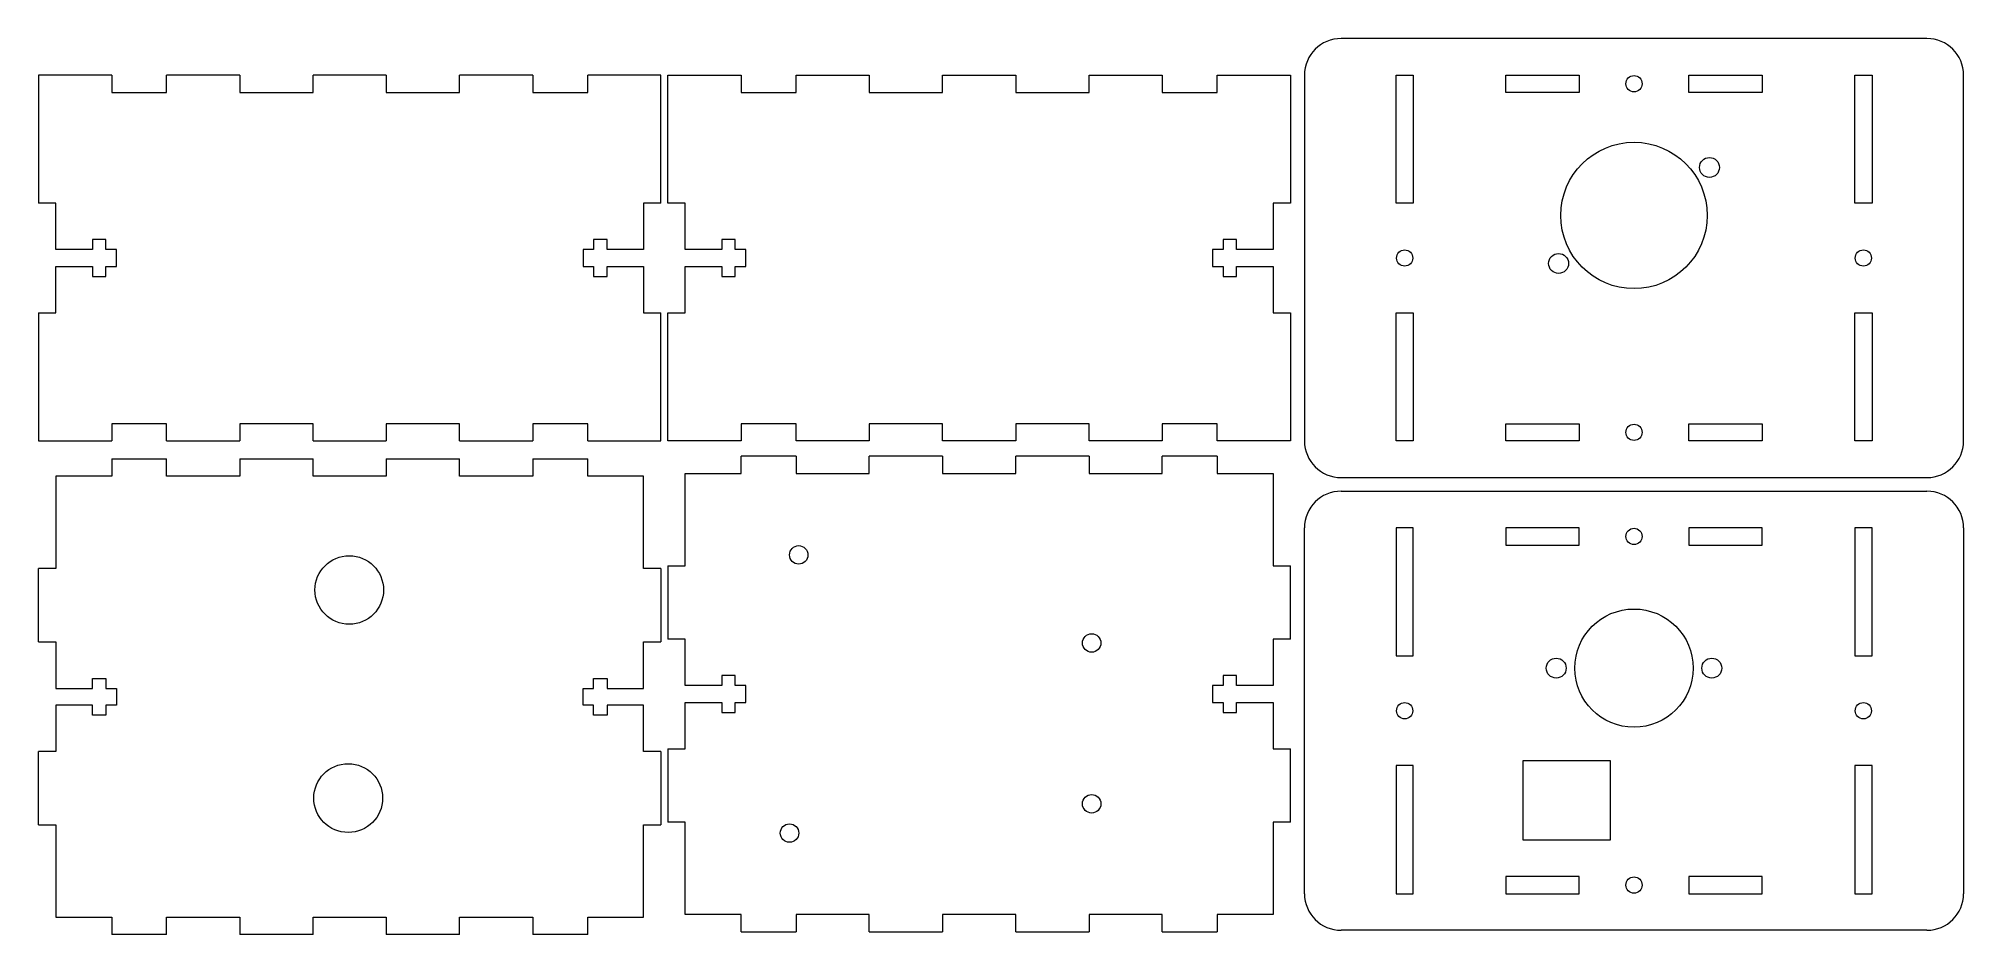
# Model space of a CAD drawing. Header units: inches. Extents: x 0 to 13.3, y 0 to 17.8.
# Drawn here: x 0.17 to 13.32, y 11.69 to 17.82 of the extents above; entities outside this region: 2.
import ezdxf

# ---------------------------------------------------------------- set-up
doc = ezdxf.new("R2010")
doc.units = ezdxf.units.IN
doc.header["$MEASUREMENT"] = 0
doc.styles.add('SLDTEXTSTYLE0', font='TXT', dxfattribs={"width": 0.7})

msp = doc.modelspace()

# ---------------------------------------------------------------- linework, layer by layer
at = {"color": 7, "linetype": 'Continuous', "lineweight": 15}
for p, q in [((13.066, 17.817), (9.066, 17.817)), ((0.172, 17.567), (0.172, 16.692)), ((0.672, 17.567), (0.172, 17.567)), ((0.672, 17.567), (0.672, 17.449)), ((1.047, 17.449), (1.047, 17.567)), ((1.547, 17.567), (1.047, 17.567)), ((1.547, 17.567), (1.547, 17.449)), ((2.047, 17.449), (2.047, 17.567)), ((2.547, 17.567), (2.047, 17.567)), ((2.547, 17.567), (2.547, 17.449)), ((3.047, 17.449), (3.047, 17.567)), ((3.547, 17.567), (3.047, 17.567)), ((3.547, 17.567), (3.547, 17.449)), ((3.922, 17.449), (3.922, 17.567)), ((4.422, 17.567), (3.922, 17.567)), ((4.422, 16.692), (4.422, 17.567)), ((4.47, 17.567), (4.97, 17.567)), ((4.47, 16.692), (4.47, 17.567)), ((4.97, 17.567), (4.97, 17.449)), ((5.345, 17.449), (5.345, 17.567)), ((5.345, 17.567), (5.845, 17.567)), ((5.845, 17.567), (5.845, 17.449)), ((6.345, 17.449), (6.345, 17.567)), ((6.345, 17.567), (6.845, 17.567)), ((6.845, 17.567), (6.845, 17.449)), ((7.345, 17.449), (7.345, 17.567)), ((7.345, 17.567), (7.845, 17.567)), ((7.845, 17.567), (7.845, 17.449)), ((8.22, 17.449), (8.22, 17.567)), ((8.22, 17.567), (8.72, 17.567)), ((8.72, 17.567), (8.72, 16.692)), ((8.816, 17.567), (8.816, 15.067)), ((9.441, 16.692), (9.441, 17.567)), ((9.441, 17.567), (9.559, 17.567)), ((9.559, 17.567), (9.559, 16.692)), ((10.191, 17.567), (10.691, 17.567)), ((10.191, 17.449), (10.191, 17.567)), ((10.691, 17.567), (10.691, 17.449)), ((11.441, 17.567), (11.941, 17.567)), ((11.441, 17.449), (11.441, 17.567)), ((11.941, 17.567), (11.941, 17.449)), ((12.573, 16.692), (12.573, 17.567)), ((12.573, 17.567), (12.691, 17.567)), ((12.691, 17.567), (12.691, 16.692)), ((13.316, 15.067), (13.316, 17.567)), ((0.672, 17.449), (1.047, 17.449)), ((1.547, 17.449), (2.047, 17.449)), ((2.547, 17.449), (3.047, 17.449)), ((3.547, 17.449), (3.922, 17.449)), ((4.97, 17.449), (5.345, 17.449)), ((5.845, 17.449), (6.345, 17.449)), ((6.845, 17.449), (7.345, 17.449)), ((7.845, 17.449), (8.22, 17.449)), ((10.691, 17.449), (10.191, 17.449)), ((11.941, 17.449), (11.441, 17.449)), ((0.29, 16.692), (0.172, 16.692)), ((0.29, 16.375), (0.29, 16.692)), ((4.422, 16.692), (4.304, 16.692)), ((4.304, 16.692), (4.304, 16.375)), ((4.588, 16.692), (4.47, 16.692)), ((4.588, 16.375), (4.588, 16.692)), ((8.72, 16.692), (8.602, 16.692)), ((8.602, 16.692), (8.602, 16.375)), ((9.559, 16.692), (9.441, 16.692)), ((12.691, 16.692), (12.573, 16.692)), ((0.632, 16.443), (0.54, 16.443)), ((0.54, 16.443), (0.54, 16.375)), ((0.632, 16.375), (0.632, 16.443)), ((4.054, 16.443), (3.962, 16.443)), ((3.962, 16.443), (3.962, 16.375)), ((4.054, 16.375), (4.054, 16.443)), ((4.93, 16.443), (4.838, 16.443)), ((4.838, 16.443), (4.838, 16.375)), ((4.93, 16.375), (4.93, 16.443)), ((8.352, 16.443), (8.26, 16.443)), ((8.26, 16.443), (8.26, 16.375)), ((8.352, 16.375), (8.352, 16.443)), ((0.54, 16.375), (0.29, 16.375)), ((0.704, 16.375), (0.632, 16.375)), ((0.704, 16.26), (0.704, 16.375)), ((3.962, 16.375), (3.891, 16.375)), ((3.891, 16.375), (3.891, 16.26)), ((4.304, 16.375), (4.054, 16.375)), ((4.838, 16.375), (4.588, 16.375)), ((5.001, 16.375), (4.93, 16.375)), ((5.001, 16.26), (5.001, 16.375)), ((8.26, 16.375), (8.188, 16.375)), ((8.188, 16.375), (8.188, 16.26)), ((8.602, 16.375), (8.352, 16.375)), ((0.29, 16.26), (0.54, 16.26)), ((0.29, 15.942), (0.29, 16.26)), ((0.54, 16.26), (0.54, 16.192)), ((0.54, 16.192), (0.632, 16.192)), ((0.632, 16.192), (0.632, 16.26)), ((0.632, 16.26), (0.704, 16.26)), ((3.891, 16.26), (3.962, 16.26)), ((3.962, 16.26), (3.962, 16.192)), ((3.962, 16.192), (4.054, 16.192)), ((4.054, 16.192), (4.054, 16.26)), ((4.054, 16.26), (4.304, 16.26)), ((4.304, 16.26), (4.304, 15.942)), ((4.588, 15.942), (4.588, 16.26)), ((4.588, 16.26), (4.838, 16.26)), ((4.838, 16.26), (4.838, 16.192)), ((4.838, 16.192), (4.93, 16.192)), ((4.93, 16.192), (4.93, 16.26)), ((4.93, 16.26), (5.001, 16.26)), ((8.188, 16.26), (8.26, 16.26)), ((8.26, 16.26), (8.26, 16.192)), ((8.26, 16.192), (8.352, 16.192)), ((8.352, 16.192), (8.352, 16.26)), ((8.352, 16.26), (8.602, 16.26)), ((8.602, 16.26), (8.602, 15.942)), ((0.172, 15.942), (0.29, 15.942)), ((0.172, 15.942), (0.172, 15.067)), ((4.304, 15.942), (4.422, 15.942)), ((4.422, 15.067), (4.422, 15.942)), ((4.47, 15.942), (4.588, 15.942)), ((4.47, 15.067), (4.47, 15.942)), ((8.602, 15.942), (8.72, 15.942)), ((8.72, 15.942), (8.72, 15.067)), ((9.441, 15.942), (9.559, 15.942)), ((9.441, 15.067), (9.441, 15.942)), ((9.559, 15.942), (9.559, 15.067)), ((12.573, 15.067), (12.573, 15.942)), ((12.573, 15.942), (12.691, 15.942)), ((12.691, 15.942), (12.691, 15.067)), ((1.047, 15.185), (0.672, 15.185)), ((0.672, 15.185), (0.672, 15.067)), ((1.047, 15.067), (1.047, 15.185)), ((2.047, 15.185), (1.547, 15.185)), ((1.547, 15.185), (1.547, 15.067)), ((2.047, 15.067), (2.047, 15.185)), ((3.047, 15.185), (2.547, 15.185)), ((2.547, 15.185), (2.547, 15.067)), ((3.047, 15.067), (3.047, 15.185)), ((3.922, 15.185), (3.547, 15.185)), ((3.547, 15.185), (3.547, 15.067)), ((3.922, 15.067), (3.922, 15.185)), ((5.345, 15.185), (4.97, 15.185)), ((4.97, 15.185), (4.97, 15.067)), ((5.345, 15.067), (5.345, 15.185)), ((6.345, 15.185), (5.845, 15.185)), ((5.845, 15.185), (5.845, 15.067)), ((6.345, 15.067), (6.345, 15.185)), ((7.345, 15.185), (6.845, 15.185)), ((6.845, 15.185), (6.845, 15.067)), ((7.345, 15.067), (7.345, 15.185)), ((8.22, 15.185), (7.845, 15.185)), ((7.845, 15.185), (7.845, 15.067)), ((8.22, 15.067), (8.22, 15.185)), ((10.191, 15.185), (10.691, 15.185)), ((10.191, 15.067), (10.191, 15.185)), ((10.691, 15.185), (10.691, 15.067)), ((11.441, 15.185), (11.941, 15.185)), ((11.441, 15.067), (11.441, 15.185)), ((11.941, 15.185), (11.941, 15.067)), ((0.172, 15.067), (0.672, 15.067)), ((1.047, 15.067), (1.547, 15.067)), ((2.047, 15.067), (2.547, 15.067)), ((3.047, 15.067), (3.547, 15.067)), ((3.922, 15.067), (4.422, 15.067)), ((4.97, 15.067), (4.47, 15.067)), ((5.845, 15.067), (5.345, 15.067)), ((6.845, 15.067), (6.345, 15.067)), ((7.845, 15.067), (7.345, 15.067)), ((8.72, 15.067), (8.22, 15.067)), ((9.559, 15.067), (9.441, 15.067)), ((10.691, 15.067), (10.191, 15.067)), ((11.941, 15.067), (11.441, 15.067)), ((12.691, 15.067), (12.573, 15.067)), ((0.672, 14.945), (0.672, 14.827)), ((0.672, 14.945), (1.047, 14.945)), ((1.047, 14.827), (1.047, 14.945)), ((1.547, 14.945), (1.547, 14.827)), ((1.547, 14.945), (2.047, 14.945)), ((2.047, 14.827), (2.047, 14.945)), ((2.547, 14.945), (2.547, 14.827)), ((2.547, 14.945), (3.047, 14.945)), ((3.047, 14.827), (3.047, 14.945)), ((3.547, 14.945), (3.547, 14.827)), ((3.547, 14.945), (3.922, 14.945)), ((3.922, 14.827), (3.922, 14.945)), ((4.97, 14.845), (4.97, 14.963)), ((5.345, 14.963), (4.97, 14.963)), ((5.345, 14.963), (5.345, 14.845)), ((5.845, 14.845), (5.845, 14.963)), ((6.345, 14.963), (5.845, 14.963)), ((6.345, 14.963), (6.345, 14.845)), ((6.845, 14.845), (6.845, 14.963)), ((7.345, 14.963), (6.845, 14.963)), ((7.345, 14.963), (7.345, 14.845)), ((7.845, 14.845), (7.845, 14.963)), ((8.22, 14.963), (7.845, 14.963)), ((8.22, 14.963), (8.22, 14.845)), ((0.29, 14.827), (0.29, 14.195)), ((0.672, 14.827), (0.29, 14.827)), ((1.547, 14.827), (1.047, 14.827)), ((2.547, 14.827), (2.047, 14.827)), ((3.547, 14.827), (3.047, 14.827)), ((4.304, 14.827), (3.922, 14.827)), ((4.304, 14.195), (4.304, 14.827)), ((4.588, 14.213), (4.588, 14.845)), ((4.588, 14.845), (4.97, 14.845)), ((5.345, 14.845), (5.845, 14.845)), ((6.345, 14.845), (6.845, 14.845)), ((7.345, 14.845), (7.845, 14.845)), ((8.22, 14.845), (8.602, 14.845)), ((8.602, 14.845), (8.602, 14.213)), ((9.066, 14.817), (13.066, 14.817)), ((9.066, 14.724), (13.066, 14.724)), ((8.816, 11.974), (8.816, 14.474)), ((9.559, 14.474), (9.441, 14.474)), ((9.441, 14.474), (9.441, 13.599)), ((9.559, 13.599), (9.559, 14.474)), ((10.691, 14.474), (10.191, 14.474)), ((10.191, 14.474), (10.191, 14.356)), ((10.691, 14.356), (10.691, 14.474)), ((11.941, 14.474), (11.441, 14.474)), ((11.441, 14.474), (11.441, 14.356)), ((11.941, 14.356), (11.941, 14.474)), ((12.691, 14.474), (12.573, 14.474)), ((12.573, 14.474), (12.573, 13.599)), ((12.691, 13.599), (12.691, 14.474)), ((13.316, 14.474), (13.316, 11.974)), ((10.191, 14.356), (10.691, 14.356)), ((11.441, 14.356), (11.941, 14.356)), ((0.29, 14.195), (0.172, 14.195)), ((0.172, 13.695), (0.172, 14.195)), ((4.422, 14.195), (4.304, 14.195)), ((4.422, 14.195), (4.422, 13.695)), ((4.47, 14.213), (4.588, 14.213)), ((4.47, 14.213), (4.47, 13.713)), ((8.602, 14.213), (8.72, 14.213)), ((8.72, 13.713), (8.72, 14.213)), ((0.172, 13.695), (0.29, 13.695)), ((0.29, 13.695), (0.29, 13.377)), ((4.304, 13.695), (4.422, 13.695)), ((4.304, 13.377), (4.304, 13.695)), ((4.588, 13.713), (4.47, 13.713)), ((4.588, 13.396), (4.588, 13.713)), ((8.72, 13.713), (8.602, 13.713)), ((8.602, 13.713), (8.602, 13.396)), ((9.441, 13.599), (9.559, 13.599)), ((12.573, 13.599), (12.691, 13.599)), ((0.54, 13.445), (0.632, 13.445)), ((0.54, 13.377), (0.54, 13.445)), ((0.632, 13.445), (0.632, 13.377)), ((3.962, 13.445), (4.054, 13.445)), ((3.962, 13.377), (3.962, 13.445)), ((4.054, 13.445), (4.054, 13.377)), ((4.93, 13.464), (4.838, 13.464)), ((4.838, 13.464), (4.838, 13.396)), ((4.93, 13.396), (4.93, 13.464)), ((8.352, 13.464), (8.26, 13.464)), ((8.26, 13.464), (8.26, 13.396)), ((8.352, 13.396), (8.352, 13.464)), ((0.29, 13.377), (0.54, 13.377)), ((0.632, 13.377), (0.704, 13.377)), ((0.704, 13.377), (0.704, 13.262)), ((3.891, 13.377), (3.962, 13.377)), ((3.891, 13.262), (3.891, 13.377)), ((4.054, 13.377), (4.304, 13.377)), ((4.838, 13.396), (4.588, 13.396)), ((4.588, 12.963), (4.588, 13.281)), ((4.588, 13.281), (4.838, 13.281)), ((4.838, 13.281), (4.838, 13.213)), ((5.001, 13.396), (4.93, 13.396)), ((4.93, 13.213), (4.93, 13.281)), ((4.93, 13.281), (5.001, 13.281)), ((5.001, 13.281), (5.001, 13.396)), ((8.26, 13.396), (8.188, 13.396)), ((8.188, 13.396), (8.188, 13.281)), ((8.188, 13.281), (8.26, 13.281)), ((8.26, 13.281), (8.26, 13.213)), ((8.602, 13.396), (8.352, 13.396)), ((8.352, 13.213), (8.352, 13.281)), ((8.352, 13.281), (8.602, 13.281)), ((8.602, 13.281), (8.602, 12.963)), ((0.54, 13.262), (0.29, 13.262)), ((0.29, 13.262), (0.29, 12.945)), ((0.54, 13.194), (0.54, 13.262)), ((0.632, 13.194), (0.54, 13.194)), ((0.632, 13.262), (0.632, 13.194)), ((0.704, 13.262), (0.632, 13.262)), ((3.962, 13.262), (3.891, 13.262)), ((3.962, 13.194), (3.962, 13.262)), ((4.054, 13.194), (3.962, 13.194)), ((4.054, 13.262), (4.054, 13.194)), ((4.304, 13.262), (4.054, 13.262)), ((4.304, 12.945), (4.304, 13.262)), ((4.838, 13.213), (4.93, 13.213)), ((8.26, 13.213), (8.352, 13.213)), ((0.29, 12.945), (0.172, 12.945)), ((0.172, 12.445), (0.172, 12.945)), ((4.422, 12.945), (4.304, 12.945)), ((4.422, 12.945), (4.422, 12.445)), ((4.47, 12.963), (4.588, 12.963)), ((4.47, 12.963), (4.47, 12.463)), ((8.602, 12.963), (8.72, 12.963)), ((8.72, 12.463), (8.72, 12.963)), ((10.308, 12.881), (10.308, 12.342)), ((10.906, 12.881), (10.308, 12.881)), ((10.906, 12.342), (10.906, 12.881)), ((9.441, 12.849), (9.441, 11.974)), ((9.559, 12.849), (9.441, 12.849)), ((9.559, 11.974), (9.559, 12.849)), ((12.573, 12.849), (12.573, 11.974)), ((12.691, 12.849), (12.573, 12.849)), ((12.691, 11.974), (12.691, 12.849)), ((0.172, 12.445), (0.29, 12.445)), ((0.29, 12.445), (0.29, 11.813)), ((4.304, 12.445), (4.422, 12.445)), ((4.304, 11.813), (4.304, 12.445)), ((4.588, 12.463), (4.47, 12.463)), ((4.588, 11.832), (4.588, 12.463)), ((8.72, 12.463), (8.602, 12.463)), ((8.602, 12.463), (8.602, 11.832)), ((10.308, 12.342), (10.906, 12.342)), ((9.441, 11.974), (9.559, 11.974)), ((10.691, 12.092), (10.191, 12.092)), ((10.191, 12.092), (10.191, 11.974)), ((10.191, 11.974), (10.691, 11.974)), ((10.691, 11.974), (10.691, 12.092)), ((11.941, 12.092), (11.441, 12.092)), ((11.441, 12.092), (11.441, 11.974)), ((11.441, 11.974), (11.941, 11.974)), ((11.941, 11.974), (11.941, 12.092)), ((12.573, 11.974), (12.691, 11.974)), ((4.97, 11.832), (4.588, 11.832)), ((4.97, 11.713), (4.97, 11.832)), ((5.845, 11.832), (5.345, 11.832)), ((5.345, 11.832), (5.345, 11.713)), ((5.845, 11.713), (5.845, 11.832)), ((6.845, 11.832), (6.345, 11.832)), ((6.345, 11.832), (6.345, 11.713)), ((6.845, 11.713), (6.845, 11.832)), ((7.845, 11.832), (7.345, 11.832)), ((7.345, 11.832), (7.345, 11.713)), ((7.845, 11.713), (7.845, 11.832)), ((8.602, 11.832), (8.22, 11.832)), ((8.22, 11.832), (8.22, 11.713)), ((0.29, 11.813), (0.672, 11.813)), ((0.672, 11.813), (0.672, 11.695)), ((1.047, 11.813), (1.547, 11.813)), ((1.047, 11.695), (1.047, 11.813)), ((1.547, 11.813), (1.547, 11.695)), ((2.047, 11.813), (2.547, 11.813)), ((2.047, 11.695), (2.047, 11.813)), ((2.547, 11.813), (2.547, 11.695)), ((3.047, 11.813), (3.547, 11.813)), ((3.047, 11.695), (3.047, 11.813)), ((3.547, 11.813), (3.547, 11.695)), ((3.922, 11.695), (3.922, 11.813)), ((3.922, 11.813), (4.304, 11.813)), ((4.97, 11.713), (5.345, 11.713)), ((5.845, 11.713), (6.345, 11.713)), ((6.845, 11.713), (7.345, 11.713)), ((7.845, 11.713), (8.22, 11.713)), ((13.066, 11.724), (9.066, 11.724)), ((1.047, 11.695), (0.672, 11.695)), ((2.047, 11.695), (1.547, 11.695)), ((3.047, 11.695), (2.547, 11.695)), ((3.922, 11.695), (3.547, 11.695))]:
    msp.add_line(p, q, dxfattribs=at)
for centre, radius in [((11.066, 17.508), 0.0555), ((11.066, 16.608), 0.5), ((11.581, 16.936), 0.068), ((9.5, 16.317), 0.0555), ((10.551, 16.28), 0.068), ((12.632, 16.317), 0.0555), ((11.066, 15.126), 0.0555), ((11.066, 14.415), 0.0555), ((5.363, 14.289), 0.063), ((2.294, 14.049), 0.234), ((11.066, 13.515), 0.404), ((7.363, 13.687), 0.063), ((10.535, 13.515), 0.068), ((11.597, 13.515), 0.068), ((9.5, 13.224), 0.0555), ((12.632, 13.224), 0.0555), ((2.287, 12.627), 0.235), ((7.363, 12.588), 0.063), ((5.3, 12.388), 0.063), ((11.066, 12.033), 0.0555)]:
    msp.add_circle(centre, radius, dxfattribs=at)
for centre, start, end in [((9.066, 17.567), 90, 180), ((13.066, 17.567), 0, 90), ((9.066, 15.067), 180, 270), ((13.066, 15.067), 270, 0), ((9.066, 14.474), 90, 180), ((13.066, 14.474), 0, 90), ((9.066, 11.974), 180, 270), ((13.066, 11.974), 270, 0)]:
    msp.add_arc(centre, 0.25, start, end, dxfattribs=at)

# ---------------------------------------------------------------- texts
at = {"color": 7, "linetype": 'Continuous', "char_height": 0.3114, "attachment_point": 1, "style": 'SLDTEXTSTYLE0'}
for s, insert in [('SolidWorks Educational Edition.', (0, 0.869)), ('For Instructional Use Only.', (0, 0.401))]:
    msp.add_mtext(s, dxfattribs=dict(at, insert=insert))

doc.saveas('drawing.dxf')
